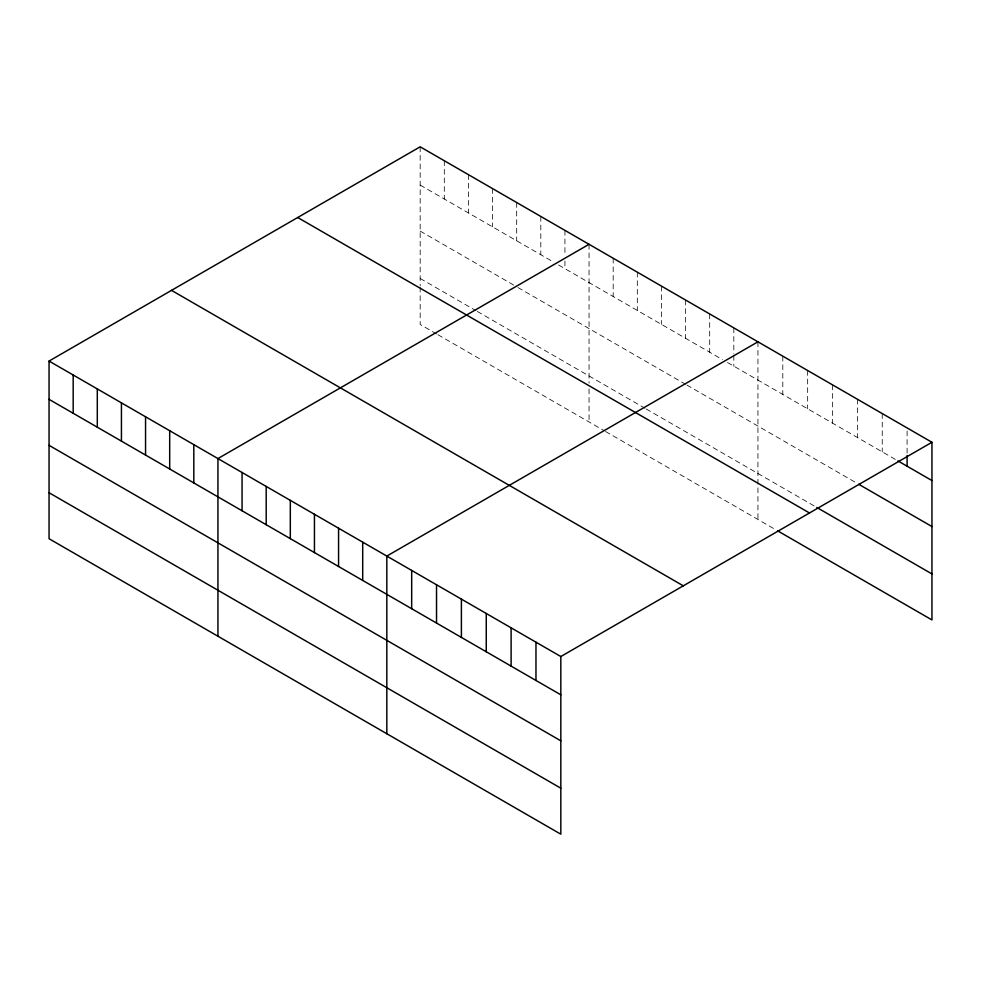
<?xml version="1.0" encoding="UTF-8"?>
<svg xmlns="http://www.w3.org/2000/svg" width="981" height="981" viewBox="0 0 981 981"><rect width="100%" height="100%" fill="white"/><g stroke="black" fill="none" stroke-linecap="round" stroke-linejoin="round"><path stroke-width="0.74" stroke-dasharray="4.91 3.68" d="M420.175 185.078L553.505 262.062M558.581 264.993L722.396 359.561M727.473 362.492L896.622 460.15M420.175 231.075L516.68 286.795M517.956 287.531L685.572 384.294M686.835 385.03L857.382 483.486M420.175 278.469L476.043 310.719M477.318 311.455L644.934 408.231M646.197 408.967L815.505 506.711M436.68 333.994L420.175 324.466L420.175 287.09M437.955 334.729L604.296 430.769M605.571 431.493L776.265 530.047M907.094 430.99L907.094 453.945M882.238 413.565L882.238 451.849M857.382 399.218L857.382 437.501M832.513 384.871L832.513 423.142M807.657 370.511L807.657 408.795M782.801 356.164L782.801 394.436M757.945 341.817L757.945 519.476M733.825 327.887L733.825 353.908M733.825 355.441L733.825 366.158M709.692 313.957L709.692 352.228M685.572 300.027L685.572 338.298M661.439 286.096L661.439 324.368M637.319 272.166L637.319 310.437M613.186 258.236L613.186 296.52M589.054 244.306L589.054 383.154M589.054 388.905L589.054 421.965M564.933 230.376L564.933 254.876M564.933 260.995L564.933 268.659M540.801 216.445L540.801 254.729M516.68 202.515L516.68 240.799M492.548 188.585L492.548 226.869M468.428 174.655L468.428 212.938M444.295 160.737L444.295 199.008M420.175 146.807L420.175 285.655"/><path stroke-width="1.47" d="M49.05 361.069L560.825 656.534L560.825 834.193L49.05 538.728L49.05 361.069L420.175 146.807L931.95 442.272L931.95 619.931L777.565 530.807M589.054 244.306L217.941 458.568L217.941 636.228M757.945 341.817L386.821 556.08L386.821 733.739M560.825 656.534L931.95 442.272M897.934 460.911L931.95 480.555M858.682 484.246L931.95 526.552M816.817 507.471L931.95 573.934M297.697 217.512L809.484 512.977M171.516 290.364L683.303 585.829M49.05 399.341L560.825 694.818M49.05 445.337L560.825 740.814M49.05 492.732L560.825 788.197M907.094 455.478L907.094 466.196M535.969 642.187L535.969 680.471M511.113 627.84L511.113 666.111M486.257 613.481L486.257 651.764M461.401 599.133L461.401 637.405M436.533 584.786L436.533 623.058M411.677 570.427L411.677 608.711M362.7 542.15L362.7 580.421M338.568 528.219L338.568 566.503M314.447 514.289L314.447 552.573M290.315 500.359L290.315 538.643M266.194 486.429L266.194 524.712M242.062 472.499L242.062 510.782M193.809 444.638L193.809 482.922M169.688 430.72L169.688 468.992M145.556 416.79L145.556 455.061M121.436 402.86L121.436 441.131M97.303 388.93L97.303 427.201M73.183 375L73.183 413.271"/></g></svg>
